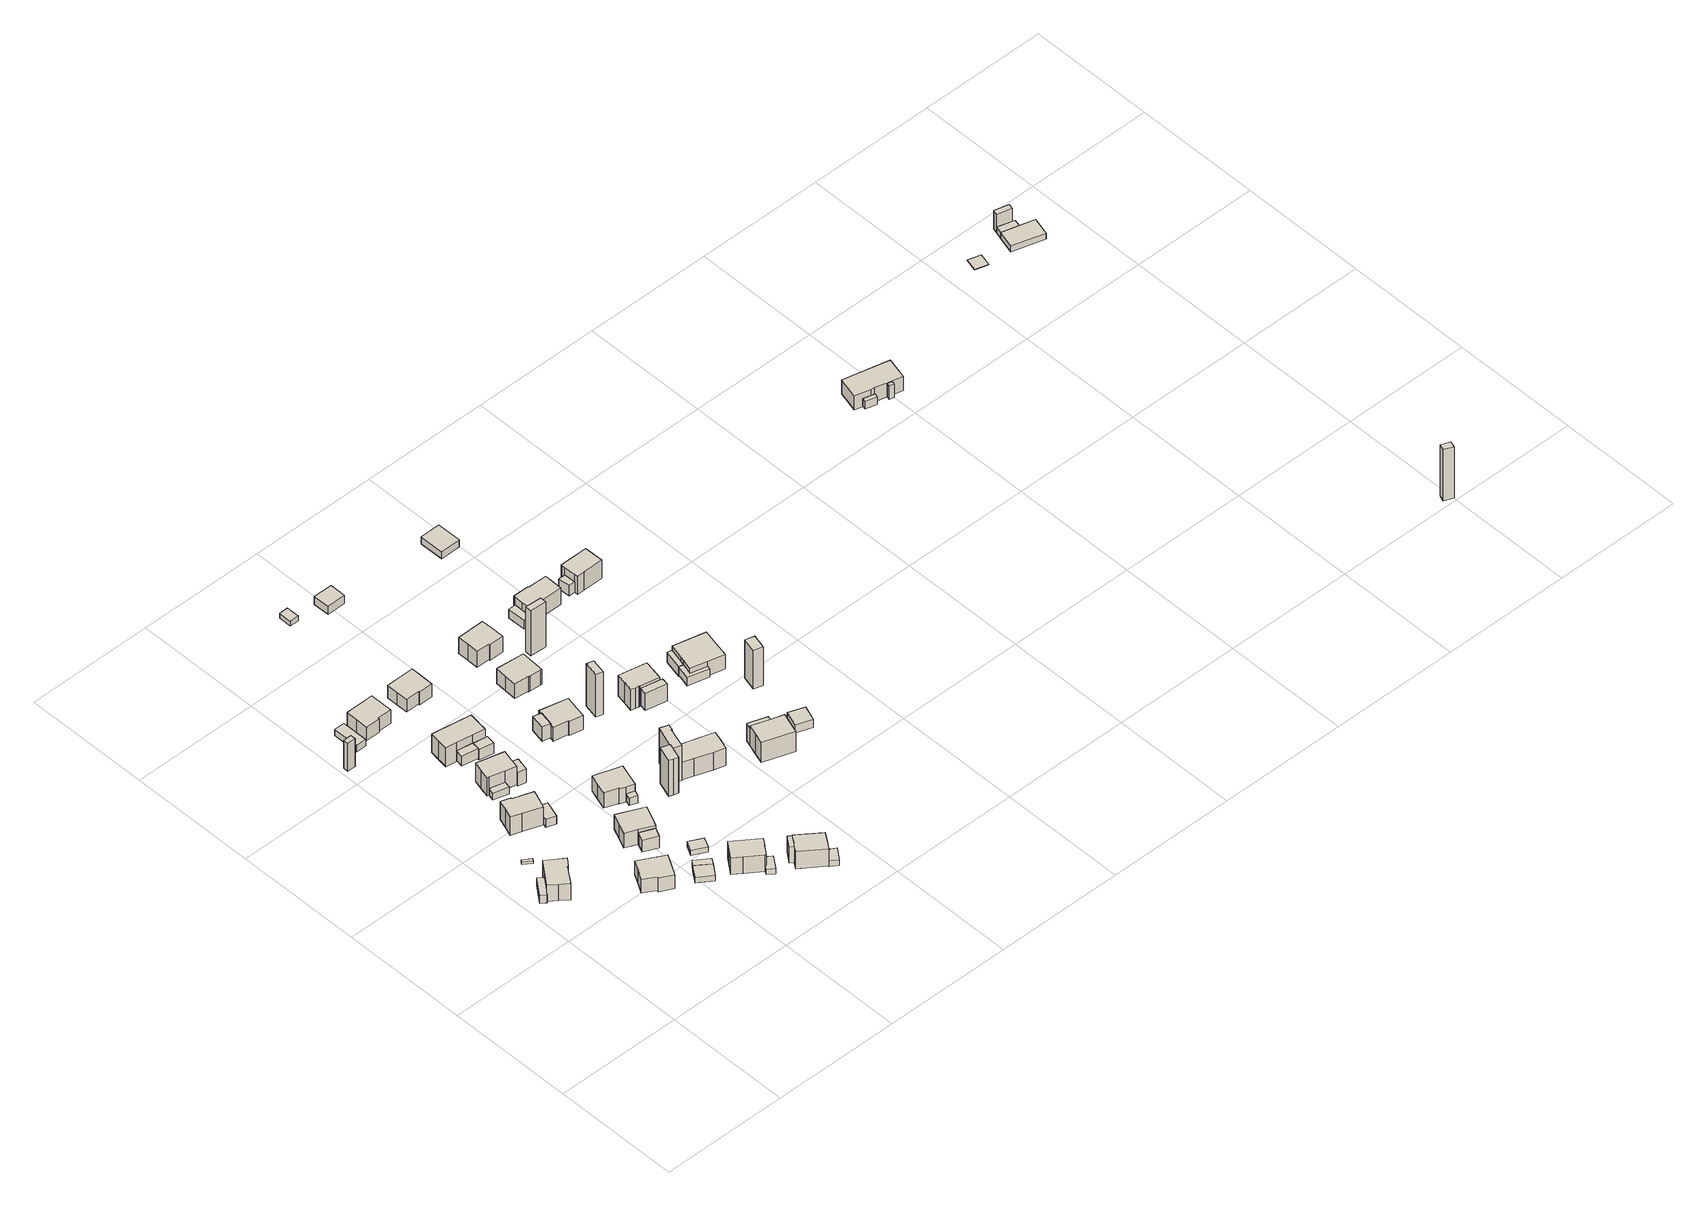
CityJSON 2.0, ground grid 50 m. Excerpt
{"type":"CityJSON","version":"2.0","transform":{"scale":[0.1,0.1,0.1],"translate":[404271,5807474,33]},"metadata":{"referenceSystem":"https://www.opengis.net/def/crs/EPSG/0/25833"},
"CityObjects":{
"building1":{"type":"Building","attributes":{"Gemeindeschluessel":"11000009","BezugspunktDach":"2200","function":"51009_1610","measuredHeight":3.51,"storeysAboveGround":0},"address":[{"country":"Germany","locality":"Berlin"}],"geometry":[{"type":"Solid","lod":"1","boundaries":[[[[0,1,2,3,4]],[[5,6,7,8,9]],[[5,9,4,3]],[[6,5,3,2]],[[7,6,2,1]],[[8,7,1,0]],[[9,8,0,4]]]]}]},
"building2":{"type":"Building","attributes":{"Gemeindeschluessel":"11000009","BezugspunktDach":"2200","function":"31001_1010","measuredHeight":8.65,"storeysAboveGround":2},"address":[{"country":"Germany","locality":"Berlin","thoroughfareNumber":"17","thoroughfareName":"Rabindranath-Tagore-Straße"}],"geometry":[{"type":"Solid","lod":"1","boundaries":[[[[10,11,12,13,14,15,16,17,18]],[[19,20,21,22,23,24,25,26,27]],[[19,27,18,17]],[[20,19,17,16]],[[21,20,16,15]],[[22,21,15,14]],[[23,22,14,13]],[[24,23,13,12]],[[25,24,12,11]],[[26,25,11,10]],[[27,26,10,18]]]]}]},
"building3":{"type":"Building","attributes":{"Gemeindeschluessel":"11000009","BezugspunktDach":"2200","function":"31001_2000","measuredHeight":1.05,"storeysAboveGround":1},"address":[{"country":"Germany","locality":"Berlin","thoroughfareNumber":"17 (1)","thoroughfareName":"Rabindranath-Tagore-Straße"}],"geometry":[{"type":"Solid","lod":"1","boundaries":[[[[28,29,30,31]],[[32,33,34,35]],[[32,35,31,30]],[[33,32,30,29]],[[34,33,29,28]],[[35,34,28,31]]]]}]},
"building4":{"type":"Building","attributes":{"Gemeindeschluessel":"11000009","BezugspunktDach":"2200","function":"31001_2000","measuredHeight":12.66,"storeysAboveGround":1},"address":[{"country":"Germany","locality":"Berlin","thoroughfareNumber":"242 (2)","thoroughfareName":"Regattastraße"}],"geometry":[{"type":"Solid","lod":"1","boundaries":[[[[36,37,38,39]],[[40,41,42,43]],[[40,43,39,38]],[[41,40,38,37]],[[42,41,37,36]],[[43,42,36,39]]]]}]},
"building5":{"type":"Building","attributes":{"Gemeindeschluessel":"11000009","BezugspunktDach":"2200","function":"31001_1010","measuredHeight":8.2,"storeysAboveGround":1},"address":[{"country":"Germany","locality":"Berlin","thoroughfareNumber":"11","thoroughfareName":"Horst-Kunze-Weg"},{"country":"Germany","locality":"Berlin","thoroughfareNumber":"19","thoroughfareName":"Rabindranath-Tagore-Straße"}],"geometry":[{"type":"Solid","lod":"1","boundaries":[[[[44,45,46,47,48,49,50,51]],[[52,53,54,55,56,57,58,59]],[[52,59,51,50]],[[53,52,50,49]],[[54,53,49,48]],[[55,54,48,47]],[[56,55,47,46]],[[57,56,46,45]],[[58,57,45,44]],[[59,58,44,51]]]]}]},
"building6":{"type":"Building","attributes":{"Gemeindeschluessel":"11000009","BezugspunktDach":"2200","function":"31001_1010","measuredHeight":9.66,"storeysAboveGround":2},"address":[{"country":"Germany","locality":"Berlin","thoroughfareNumber":"8","thoroughfareName":"Horst-Kunze-Weg"}],"geometry":[{"type":"Solid","lod":"1","boundaries":[[[[60,61,62,63,64,65,66,67,68,69]],[[70,71,72,73,74,75,76,77,78,79]],[[70,79,69,68]],[[71,70,68,67]],[[72,71,67,66]],[[73,72,66,65]],[[74,73,65,64]],[[75,74,64,63]],[[76,75,63,62]],[[77,76,62,61]],[[78,77,61,60]],[[79,78,60,69]]]]}]},
"building7":{"type":"Building","attributes":{"Gemeindeschluessel":"11000009","BezugspunktDach":"2200","function":"31001_2000","measuredHeight":3.6,"storeysAboveGround":1},"address":[{"country":"Germany","locality":"Berlin","thoroughfareNumber":"8 (1)","thoroughfareName":"Horst-Kunze-Weg"}],"geometry":[{"type":"Solid","lod":"1","boundaries":[[[[80,81,82,83,84]],[[85,86,87,88,89]],[[85,89,84,83]],[[86,85,83,82]],[[87,86,82,81]],[[88,87,81,80]],[[89,88,80,84]]]]}]},
"building8":{"type":"Building","attributes":{"Gemeindeschluessel":"11000009","BezugspunktDach":"2200","function":"31001_2463","measuredHeight":2.84,"storeysAboveGround":1},"address":[{"country":"Germany","locality":"Berlin","thoroughfareNumber":"244 (1)","thoroughfareName":"Regattastraße"}],"geometry":[{"type":"Solid","lod":"1","boundaries":[[[[90,91,92,93]],[[94,95,96,97]],[[94,97,93,92]],[[95,94,92,91]],[[96,95,91,90]],[[97,96,90,93]]]]}]},
"building9":{"type":"Building","attributes":{"Gemeindeschluessel":"11000009","BezugspunktDach":"2200","function":"51009_1610","measuredHeight":3.12,"storeysAboveGround":0},"address":[{"country":"Germany","locality":"Berlin"}],"geometry":[{"type":"Solid","lod":"1","boundaries":[[[[98,99,100,101]],[[102,103,104,105]],[[102,105,101,100]],[[103,102,100,99]],[[104,103,99,98]],[[105,104,98,101]]]]}]},
"building10":{"type":"Building","attributes":{"Gemeindeschluessel":"11000009","BezugspunktDach":"2200","function":"31001_2463","measuredHeight":2.41,"storeysAboveGround":1},"address":[{"country":"Germany","locality":"Berlin","thoroughfareNumber":"19 (1)","thoroughfareName":"Rabindranath-Tagore-Straße"}],"geometry":[{"type":"Solid","lod":"1","boundaries":[[[[106,107,108,109]],[[110,111,112,113]],[[110,113,109,108]],[[111,110,108,107]],[[112,111,107,106]],[[113,112,106,109]]]]}]},
"building11":{"type":"Building","attributes":{"Gemeindeschluessel":"11000009","BezugspunktDach":"2200","function":"51009_1610","measuredHeight":2.39,"storeysAboveGround":0},"address":[{"country":"Germany","locality":"Berlin"}],"geometry":[{"type":"Solid","lod":"1","boundaries":[[[[107,114,115,108]],[[116,117,118,119]],[[116,119,108,115]],[[117,116,115,114]],[[118,117,114,107]],[[119,118,107,108]]]]}]},
"building12":{"type":"Building","attributes":{"Gemeindeschluessel":"11000009","BezugspunktDach":"2200","function":"31001_1010","measuredHeight":8.82,"storeysAboveGround":2},"address":[{"country":"Germany","locality":"Berlin","thoroughfareNumber":"6","thoroughfareName":"Horst-Kunze-Weg"}],"geometry":[{"type":"Solid","lod":"1","boundaries":[[[[120,121,122,123,124,125,126,127]],[[128,129,130,131,132,133,134,135]],[[128,135,127,126]],[[129,128,126,125]],[[130,129,125,124]],[[131,130,124,123]],[[132,131,123,122]],[[133,132,122,121]],[[134,133,121,120]],[[135,134,120,127]]]]}]},
"building13":{"type":"Building","attributes":{"Gemeindeschluessel":"11000009","function":"31001_1010"},"address":[{"country":"Germany","locality":"Berlin","thoroughfareNumber":"9","thoroughfareName":"Horst-Kunze-Weg"}],"children":["building13-1","building13-2"]},
"building13-1":{"type":"BuildingPart","attributes":{"BezugspunktDach":"2200","measuredHeight":8.06,"storeysAboveGround":1},"parents":["building13"],"geometry":[{"type":"MultiSurface","lod":"1","boundaries":[[[136,137,138,139,140,141,142]],[[143,144,145,146,147,148,149]],[[143,149,142,141]],[[144,143,141,140]],[[145,144,140,139]],[[146,145,139,138]],[[147,146,138,137]],[[148,150,151,137,136]],[[149,148,136,142]],[[151,150,148,147]]]}]},
"building13-2":{"type":"BuildingPart","attributes":{"BezugspunktDach":"2200","measuredHeight":5.34,"storeysAboveGround":1},"parents":["building13"],"geometry":[{"type":"Solid","lod":"1","boundaries":[[[[152,153,154,151,150,155]],[[148,147,156,157,158,159]],[[148,159,155,150]],[[156,147,151,154]],[[157,156,154,153]],[[158,157,153,152]],[[159,158,152,155]],[[150,151,147,148]]]]}]},
"building14":{"type":"Building","attributes":{"Gemeindeschluessel":"11000009","BezugspunktDach":"2200","function":"31001_1010","measuredHeight":8.36,"storeysAboveGround":2},"address":[{"country":"Germany","locality":"Berlin","thoroughfareNumber":"244","thoroughfareName":"Regattastraße"}],"geometry":[{"type":"Solid","lod":"1","boundaries":[[[[160,161,162,163,164,165,166,167]],[[168,169,170,171,172,173,174,175]],[[168,175,167,166]],[[169,168,166,165]],[[170,169,165,164]],[[171,170,164,163]],[[172,171,163,162]],[[173,172,162,161]],[[174,173,161,160]],[[175,174,160,167]]]]}]},
"building15":{"type":"Building","attributes":{"Gemeindeschluessel":"11000009","BezugspunktDach":"2200","function":"51009_1610","measuredHeight":5.4,"storeysAboveGround":0},"address":[{"country":"Germany","locality":"Berlin"}],"geometry":[{"type":"Solid","lod":"1","boundaries":[[[[176,177,178,179]],[[180,181,182,183]],[[180,183,179,178]],[[181,180,178,177]],[[182,181,177,176]],[[183,182,176,179]]]]}]},
"building16":{"type":"Building","attributes":{"Gemeindeschluessel":"11000009","BezugspunktDach":"2200","function":"31001_2000","measuredHeight":6.13,"storeysAboveGround":1},"address":[{"country":"Germany","locality":"Berlin","thoroughfareNumber":"6 (1)","thoroughfareName":"Horst-Kunze-Weg"}],"geometry":[{"type":"Solid","lod":"1","boundaries":[[[[184,185,186,187,188]],[[132,131,189,190,191]],[[132,191,188,187]],[[131,132,187,186]],[[189,131,186,185]],[[190,189,185,184]],[[191,190,184,188]]]]}]},
"building17":{"type":"Building","attributes":{"Gemeindeschluessel":"11000009","BezugspunktDach":"2200","function":"31001_2000","measuredHeight":2.16,"storeysAboveGround":1},"address":[{"country":"Germany","locality":"Berlin","thoroughfareNumber":"9 (1)","thoroughfareName":"Horst-Kunze-Weg"}],"geometry":[{"type":"Solid","lod":"1","boundaries":[[[[192,193,194,195]],[[196,197,198,199]],[[196,199,195,194]],[[197,196,194,193]],[[198,197,193,192]],[[199,198,192,195]]]]}]},
"building18":{"type":"Building","attributes":{"Gemeindeschluessel":"11000009","function":"31001_1010"},"address":[{"country":"Germany","locality":"Berlin","thoroughfareNumber":"4","thoroughfareName":"Horst-Kunze-Weg"}],"children":["building18-1","building18-2"]},
"building18-1":{"type":"BuildingPart","attributes":{"BezugspunktDach":"2200","measuredHeight":9.65,"storeysAboveGround":2},"parents":["building18"],"geometry":[{"type":"MultiSurface","lod":"1","boundaries":[[[200,201,202,203,204,205,206,207,208,209,210]],[[211,212,213,214,215,216,217,218,219,220,221]],[[211,221,210,209]],[[212,211,209,208]],[[213,212,208,207]],[[214,213,207,206]],[[215,214,206,205]],[[216,215,205,204]],[[217,216,204,203]],[[218,217,203,202]],[[177,222,218,202,201]],[[220,219,201,200]],[[221,220,200,210]],[[219,218,222,177]]]}]},
"building18-2":{"type":"BuildingPart","attributes":{"BezugspunktDach":"2200","measuredHeight":7.62,"storeysAboveGround":2},"parents":["building18"],"geometry":[{"type":"MultiSurface","lod":"1","boundaries":[[[223,224,225,222,177,176,226]],[[227,219,218,217,228,229,230]],[[227,230,226,176]],[[219,227,176,177]],[[217,218,222,225]],[[228,217,225,224]],[[229,228,224,223]],[[230,229,223,226]],[[231,218,219,177,222]]]}]},
"building19":{"type":"Building","attributes":{"Gemeindeschluessel":"11000009","BezugspunktDach":"2200","function":"31001_1010","measuredHeight":8.55,"storeysAboveGround":2},"address":[{"country":"Germany","locality":"Berlin","thoroughfareNumber":"21","thoroughfareName":"Rabindranath-Tagore-Straße"}],"geometry":[{"type":"Solid","lod":"1","boundaries":[[[[232,233,234,235,236,237,238,239,240,241]],[[242,243,244,245,246,247,248,249,250,251]],[[242,251,241,240]],[[243,242,240,239]],[[244,243,239,238]],[[245,244,238,237]],[[246,245,237,236]],[[247,246,236,235]],[[248,247,235,234]],[[249,248,234,233]],[[250,249,233,232]],[[251,250,232,241]]]]}]},
"building20":{"type":"Building","attributes":{"Gemeindeschluessel":"11000009","BezugspunktDach":"2200","function":"31001_2000","measuredHeight":2.4,"storeysAboveGround":1},"address":[{"country":"Germany","locality":"Berlin","thoroughfareNumber":"21 (1)","thoroughfareName":"Rabindranath-Tagore-Straße"}],"geometry":[{"type":"Solid","lod":"1","boundaries":[[[[252,253,254,255,256,257]],[[258,259,260,261,262,263]],[[258,263,257,256]],[[259,258,256,255]],[[260,259,255,254]],[[261,260,254,253]],[[262,261,253,252]],[[263,262,252,257]]]]}]},
"building21":{"type":"Building","attributes":{"Gemeindeschluessel":"11000009","BezugspunktDach":"2200","function":"51009_1610","measuredHeight":3.34,"storeysAboveGround":0},"address":[{"country":"Germany","locality":"Berlin"}],"geometry":[{"type":"Solid","lod":"1","boundaries":[[[[264,265,266,267]],[[268,269,270,271]],[[268,271,267,266]],[[269,268,266,265]],[[270,269,265,264]],[[271,270,264,267]]]]}]},
"building22":{"type":"Building","attributes":{"Gemeindeschluessel":"11000009","BezugspunktDach":"2200","function":"31001_1010","measuredHeight":8.16,"storeysAboveGround":1},"address":[{"country":"Germany","locality":"Berlin","thoroughfareNumber":"7","thoroughfareName":"Horst-Kunze-Weg"},{"country":"Germany","locality":"Berlin","thoroughfareNumber":"2","thoroughfareName":"Kanutenweg"}],"geometry":[{"type":"Solid","lod":"1","boundaries":[[[[272,273,274,275,276,277,278,279,280]],[[281,282,283,284,285,286,287,288,289]],[[281,289,280,279]],[[282,281,279,278]],[[283,282,278,277]],[[284,283,277,276]],[[285,284,276,275]],[[286,285,275,274]],[[287,286,274,273]],[[288,287,273,272]],[[289,288,272,280]]]]}]},
"building23":{"type":"Building","attributes":{"Gemeindeschluessel":"11000009","BezugspunktDach":"2200","function":"51009_1610","measuredHeight":7.33,"storeysAboveGround":0},"address":[{"country":"Germany","locality":"Berlin"}],"geometry":[{"type":"Solid","lod":"1","boundaries":[[[[290,291,292,293]],[[294,295,296,297]],[[294,297,293,292]],[[295,294,292,291]],[[296,295,291,290]],[[297,296,290,293]]]]}]},
"building24":{"type":"Building","attributes":{"Gemeindeschluessel":"11000009","BezugspunktDach":"2200","function":"31001_1010","measuredHeight":8.82,"storeysAboveGround":2},"address":[{"country":"Germany","locality":"Berlin","thoroughfareNumber":"23","thoroughfareName":"Rabindranath-Tagore-Straße"}],"geometry":[{"type":"Solid","lod":"1","boundaries":[[[[298,299,300,301,302,303,304]],[[305,306,307,308,309,310,311]],[[305,311,304,303]],[[306,305,303,302]],[[307,306,302,301]],[[308,307,301,300]],[[309,308,300,299]],[[310,309,299,298]],[[311,310,298,304]]]]}]},
"building25":{"type":"Building","attributes":{"Gemeindeschluessel":"11000009","BezugspunktDach":"2200","function":"31001_1010","measuredHeight":7.58,"storeysAboveGround":2},"address":[{"country":"Germany","locality":"Berlin","thoroughfareNumber":"246","thoroughfareName":"Regattastraße"}],"geometry":[{"type":"Solid","lod":"1","boundaries":[[[[312,313,314,315,316,317,318,319]],[[320,321,322,323,324,325,326,327]],[[320,327,319,318]],[[321,320,318,317]],[[322,321,317,316]],[[323,322,316,315]],[[324,323,315,314]],[[325,324,314,313]],[[326,325,313,312]],[[327,326,312,319]]]]}]},
"building26":{"type":"Building","attributes":{"Gemeindeschluessel":"11000009","BezugspunktDach":"2200","function":"31001_2000","measuredHeight":2.61,"storeysAboveGround":1},"address":[{"country":"Germany","locality":"Berlin","thoroughfareNumber":"23 (1)","thoroughfareName":"Rabindranath-Tagore-Straße"}],"geometry":[{"type":"Solid","lod":"1","boundaries":[[[[328,329,330,331,332,333]],[[334,335,336,337,338,339]],[[334,339,333,332]],[[335,334,332,331]],[[336,335,331,330]],[[337,336,330,329]],[[338,337,329,328]],[[339,338,328,333]]]]}]},
"building27":{"type":"Building","attributes":{"Gemeindeschluessel":"11000009","BezugspunktDach":"2200","function":"31001_2463","measuredHeight":17.18,"storeysAboveGround":1},"address":[{"country":"Germany","locality":"Berlin","thoroughfareNumber":"7 (1)","thoroughfareName":"Horst-Kunze-Weg"}],"geometry":[{"type":"Solid","lod":"1","boundaries":[[[[340,341,342,343,344,345,346]],[[347,348,349,350,351,352,353]],[[347,353,346,345]],[[348,347,345,344]],[[349,348,344,343]],[[350,349,343,342]],[[351,350,342,341]],[[352,351,341,340]],[[353,352,340,346]]]]}]},
"building28":{"type":"Building","attributes":{"Gemeindeschluessel":"11000009","function":"31001_1010"},"address":[{"country":"Germany","locality":"Berlin","thoroughfareNumber":"5","thoroughfareName":"Horst-Kunze-Weg"},{"country":"Germany","locality":"Berlin","thoroughfareNumber":"1","thoroughfareName":"Kanutenweg"}],"children":["building28-1","building28-2"]},
"building28-1":{"type":"BuildingPart","attributes":{"BezugspunktDach":"2200","measuredHeight":8.04,"storeysAboveGround":2},"parents":["building28"],"geometry":[{"type":"MultiSurface","lod":"1","boundaries":[[[354,355,356,357,358,359,360,361,362,363,364,365]],[[366,367,368,369,370,371,372,373,374,375,376,377]],[[366,377,365,364]],[[367,366,378,379,380]],[[368,367,363,380,381]],[[369,368,362,381,382,361]],[[370,369,361,360]],[[371,370,360,359]],[[372,371,359,358]],[[373,372,358,357]],[[374,373,357,356]],[[375,374,356,355]],[[376,375,355,354]],[[377,376,354,365]],[[380,379,378,364,363]],[[381,380,363,362]],[[361,382,381,362]]]}]},
"building28-2":{"type":"BuildingPart","attributes":{"BezugspunktDach":"2200","measuredHeight":6.83,"storeysAboveGround":2},"parents":["building28"],"geometry":[{"type":"MultiSurface","lod":"1","boundaries":[[[383,384,385,386]],[[387,382,379,388]],[[387,388,386,385]],[[382,387,385,384]],[[379,364,363,362,361,382,384,383]],[[388,379,383,386]],[[380,363,364,379]],[[381,362,363,380]],[[381,382,361,362]]]}]},
"building29":{"type":"Building","attributes":{"Gemeindeschluessel":"11000009","BezugspunktDach":"2200","function":"31001_2000","measuredHeight":2.27,"storeysAboveGround":1},"address":[{"country":"Germany","locality":"Berlin","thoroughfareNumber":"239 (6)","thoroughfareName":"Regattastraße"}],"geometry":[{"type":"Solid","lod":"1","boundaries":[[[[389,390,391,392]],[[393,394,395,396]],[[393,396,392,391]],[[394,393,391,390]],[[395,394,390,389]],[[396,395,389,392]]]]}]},
"building30":{"type":"Building","attributes":{"Gemeindeschluessel":"11000009","BezugspunktDach":"2200","function":"31001_2463","measuredHeight":15.98,"storeysAboveGround":1},"address":[{"country":"Germany","locality":"Berlin","thoroughfareNumber":"4 (1)","thoroughfareName":"Kanutenweg"}],"geometry":[{"type":"Solid","lod":"1","boundaries":[[[[397,398,399,400,401,402,403]],[[349,404,405,406,407,408,350]],[[349,350,403,402]],[[404,349,402,401]],[[405,404,401,400]],[[406,405,400,399]],[[407,406,399,398]],[[408,407,398,397]],[[350,408,397,403]]]]}]},
"building31":{"type":"Building","attributes":{"Gemeindeschluessel":"11000009","BezugspunktDach":"2200","function":"31001_1010","measuredHeight":9.22,"storeysAboveGround":2},"address":[{"country":"Germany","locality":"Berlin","thoroughfareNumber":"4","thoroughfareName":"Kanutenweg"}],"geometry":[{"type":"Solid","lod":"1","boundaries":[[[[409,410,411,412,413,414,415,416,417]],[[418,419,420,421,422,423,424,425,426]],[[418,426,417,416]],[[419,418,416,415]],[[420,419,415,414]],[[421,420,414,413]],[[422,421,413,412]],[[423,422,412,411]],[[424,423,411,410]],[[425,424,410,409]],[[426,425,409,417]]]]}]},
"building32":{"type":"Building","attributes":{"Gemeindeschluessel":"11000009","BezugspunktDach":"2200","function":"31001_1010","measuredHeight":9.49,"storeysAboveGround":2},"address":[{"country":"Germany","locality":"Berlin","thoroughfareNumber":"3","thoroughfareName":"Horst-Kunze-Weg"}],"geometry":[{"type":"Solid","lod":"1","boundaries":[[[[427,428,429,430,431,432,433,434,435,436]],[[437,438,439,440,441,442,443,444,445,446]],[[437,446,436,435]],[[438,437,435,434]],[[439,438,434,433]],[[440,439,433,432]],[[441,440,432,431]],[[442,441,431,430]],[[443,442,430,429]],[[444,443,429,428]],[[445,444,428,427]],[[446,445,427,436]]]]}]},
"building33":{"type":"Building","attributes":{"Gemeindeschluessel":"11000009","BezugspunktDach":"2200","function":"31001_2000","measuredHeight":20.41,"storeysAboveGround":1},"address":[{"country":"Germany","locality":"Berlin","thoroughfareNumber":"5 (1)","thoroughfareName":"Horst-Kunze-Weg"}],"geometry":[{"type":"Solid","lod":"1","boundaries":[[[[447,448,449,450]],[[451,452,453,454]],[[451,454,450,449]],[[452,451,449,448]],[[453,452,448,447]],[[454,453,447,450]]]]}]},
"building34":{"type":"Building","attributes":{"Gemeindeschluessel":"11000009","BezugspunktDach":"2200","function":"31001_2000","measuredHeight":3.67,"storeysAboveGround":1},"address":[{"country":"Germany","locality":"Berlin","thoroughfareNumber":"239 (4)","thoroughfareName":"Regattastraße"}],"geometry":[{"type":"Solid","lod":"1","boundaries":[[[[455,456,457,458]],[[459,460,461,462]],[[459,462,458,457]],[[460,459,457,456]],[[461,460,456,455]],[[462,461,455,458]]]]}]},
"building35":{"type":"Building","attributes":{"Gemeindeschluessel":"11000009","BezugspunktDach":"2200","function":"31001_1010","measuredHeight":9.22,"storeysAboveGround":2},"address":[{"country":"Germany","locality":"Berlin","thoroughfareNumber":"248","thoroughfareName":"Regattastraße"}],"geometry":[{"type":"Solid","lod":"1","boundaries":[[[[463,464,465,466,467,468,469,470]],[[471,472,473,474,475,476,477,478]],[[471,478,470,469]],[[472,471,469,468]],[[473,472,468,467]],[[474,473,467,466]],[[475,474,466,465]],[[476,475,465,464]],[[477,476,464,463]],[[478,477,463,470]]]]}]},
"building36":{"type":"Building","attributes":{"Gemeindeschluessel":"11000009","BezugspunktDach":"2200","function":"51009_1610","measuredHeight":7.8,"storeysAboveGround":0},"address":[{"country":"Germany","locality":"Berlin"}],"geometry":[{"type":"Solid","lod":"1","boundaries":[[[[479,480,481,482,483]],[[484,485,486,487,488]],[[484,488,483,482]],[[485,484,482,481]],[[486,485,481,480]],[[487,486,480,479]],[[488,487,479,483]]]]}]},
"building37":{"type":"Building","attributes":{"Gemeindeschluessel":"11000009","BezugspunktDach":"2200","function":"31001_1010","measuredHeight":10.41,"storeysAboveGround":2},"address":[{"country":"Germany","locality":"Berlin","thoroughfareNumber":"3","thoroughfareName":"Kanutenweg"}],"geometry":[{"type":"Solid","lod":"1","boundaries":[[[[489,490,491,492,493,494,495,496,497]],[[498,499,500,501,502,503,504,505,506]],[[498,506,497,496]],[[499,498,496,495]],[[500,499,495,494]],[[501,500,494,493]],[[502,501,493,492]],[[503,502,492,491]],[[504,503,491,490]],[[505,504,490,489]],[[506,505,489,497]]]]}]},
"building38":{"type":"Building","attributes":{"Gemeindeschluessel":"11000009","function":"31001_1010"},"address":[{"country":"Germany","locality":"Berlin","thoroughfareNumber":"6","thoroughfareName":"Kanutenweg"}],"children":["building38-1","building38-2"]},
"building38-1":{"type":"BuildingPart","attributes":{"BezugspunktDach":"2200","measuredHeight":10.24,"storeysAboveGround":2},"parents":["building38"],"geometry":[{"type":"MultiSurface","lod":"1","boundaries":[[[507,508,509,510,511,512,513]],[[514,515,516,517,518,519,520]],[[514,520,513,512]],[[515,514,512,511]],[[521,522,523,515,511,510]],[[517,516,510,509]],[[518,517,509,508]],[[519,518,508,507]],[[520,519,507,513]],[[516,515,523,522,521]]]}]},
"building38-2":{"type":"BuildingPart","attributes":{"BezugspunktDach":"2200","measuredHeight":8.09,"storeysAboveGround":2},"parents":["building38"],"geometry":[{"type":"MultiSurface","lod":"1","boundaries":[[[522,524,525,523]],[[526,527,516,515]],[[526,515,523,525]],[[527,526,525,524]],[[516,527,524,522]],[[515,516,528,522,523]]]}]},
"building39":{"type":"Building","attributes":{"Gemeindeschluessel":"11000009","BezugspunktDach":"2200","function":"31001_2000","measuredHeight":20.39,"storeysAboveGround":1},"address":[{"country":"Germany","locality":"Berlin","thoroughfareNumber":"248 (1)","thoroughfareName":"Regattastraße"}],"geometry":[{"type":"Solid","lod":"1","boundaries":[[[[529,530,531,532]],[[533,534,535,536]],[[533,536,532,531]],[[534,533,531,530]],[[535,534,530,529]],[[536,535,529,532]]]]}]},
"building40":{"type":"Building","attributes":{"Gemeindeschluessel":"11000009","BezugspunktDach":"2200","function":"31001_2000","measuredHeight":3.92,"storeysAboveGround":1},"address":[{"country":"Germany","locality":"Berlin","thoroughfareNumber":"250 (1)","thoroughfareName":"Regattastraße"}],"geometry":[{"type":"Solid","lod":"1","boundaries":[[[[537,538,539,540]],[[541,542,543,544]],[[541,544,540,539]],[[542,541,539,538]],[[543,542,538,537]],[[544,543,537,540]]]]}]},
"building41":{"type":"Building","attributes":{"Gemeindeschluessel":"11000009","BezugspunktDach":"2200","function":"31001_2000","measuredHeight":3.68,"storeysAboveGround":1},"address":[{"country":"Germany","locality":"Berlin","thoroughfareNumber":"6 (1)","thoroughfareName":"Kanutenweg"}],"geometry":[{"type":"Solid","lod":"1","boundaries":[[[[545,546,547,548]],[[549,550,551,552]],[[549,552,548,547]],[[550,549,547,546]],[[551,550,546,545]],[[552,551,545,548]]]]}]},
"building42":{"type":"Building","attributes":{"Gemeindeschluessel":"11000009","BezugspunktDach":"2200","function":"51009_1610","measuredHeight":3.88,"storeysAboveGround":0},"address":[{"country":"Germany","locality":"Berlin"}],"geometry":[{"type":"Solid","lod":"1","boundaries":[[[[553,554,555,556,557,558]],[[559,560,561,562,563,564]],[[559,564,558,557]],[[560,559,557,556]],[[561,560,556,555]],[[562,561,555,554]],[[563,562,554,553]],[[564,563,553,558]]]]}]},
"building43":{"type":"Building","attributes":{"Gemeindeschluessel":"11000009","BezugspunktDach":"2200","function":"31001_1010","measuredHeight":8.39,"storeysAboveGround":2},"address":[{"country":"Germany","locality":"Berlin","thoroughfareNumber":"250","thoroughfareName":"Regattastraße"}],"geometry":[{"type":"Solid","lod":"1","boundaries":[[[[565,566,567,568,569,570,571,572,573,574]],[[575,576,577,578,579,580,581,582,583,584]],[[575,584,574,573]],[[576,575,573,572]],[[577,576,572,571]],[[578,577,571,570]],[[579,578,570,569]],[[580,579,569,568]],[[581,580,568,567]],[[582,581,567,566]],[[583,582,566,565]],[[584,583,565,574]]]]}]},
"building44":{"type":"Building","attributes":{"Gemeindeschluessel":"11000009","function":"31001_1010"},"address":[{"country":"Germany","locality":"Berlin","thoroughfareNumber":"5","thoroughfareName":"Kanutenweg"}],"children":["building44-1","building44-2"]},
"building44-1":{"type":"BuildingPart","attributes":{"BezugspunktDach":"2200","measuredHeight":8.5,"storeysAboveGround":2},"parents":["building44"],"geometry":[{"type":"MultiSurface","lod":"1","boundaries":[[[585,586,587,588,589,590,591,592]],[[593,594,595,596,597,598,599,600]],[[593,600,592,591]],[[601,602,591,590]],[[603,604,601,594,590,589]],[[596,595,589,588]],[[597,596,588,587]],[[598,597,587,586]],[[599,598,586,585]],[[600,599,585,592]],[[594,593,602,601]],[[595,594,601,604,603]]]}]},
"building44-2":{"type":"BuildingPart","attributes":{"BezugspunktDach":"2200","measuredHeight":4.63,"storeysAboveGround":2},"parents":["building44"],"geometry":[{"type":"MultiSurface","lod":"1","boundaries":[[[602,604,605,606]],[[607,595,593,608]],[[607,608,606,605]],[[595,607,605,604]],[[608,593,602,606]],[[593,594,601,602]],[[604,601,594,595]]]}]},
"building45":{"type":"Building","attributes":{"Gemeindeschluessel":"11000009","BezugspunktDach":"2200","function":"31001_2000","measuredHeight":17.49,"storeysAboveGround":1},"address":[{"country":"Germany","locality":"Berlin","thoroughfareNumber":"5 (1)","thoroughfareName":"Kanutenweg"}],"geometry":[{"type":"Solid","lod":"1","boundaries":[[[[609,610,611,612]],[[613,614,615,616]],[[613,616,612,611]],[[614,613,611,610]],[[615,614,610,609]],[[616,615,609,612]]]]}]},
"building46":{"type":"Building","attributes":{"Gemeindeschluessel":"11000009","BezugspunktDach":"2200","function":"31001_2000","measuredHeight":3.21,"storeysAboveGround":1},"address":[{"country":"Germany","locality":"Berlin","thoroughfareNumber":"245 (2)","thoroughfareName":"Regattastraße"}],"geometry":[{"type":"Solid","lod":"1","boundaries":[[[[617,618,619,620]],[[621,622,623,624]],[[621,624,620,619]],[[622,621,619,618]],[[623,622,618,617]],[[624,623,617,620]]]]}]},
"building47":{"type":"Building","attributes":{"Gemeindeschluessel":"11000009","BezugspunktDach":"2200","function":"31001_2000","measuredHeight":4.62,"storeysAboveGround":1},"address":[{"country":"Germany","locality":"Berlin","thoroughfareNumber":"252 (1)","thoroughfareName":"Regattastraße"}],"geometry":[{"type":"Solid","lod":"1","boundaries":[[[[625,626,627,628]],[[629,630,631,632]],[[629,632,628,627]],[[630,629,627,626]],[[631,630,626,625]],[[632,631,625,628]]]]}]},
"building48":{"type":"Building","attributes":{"Gemeindeschluessel":"11000009","BezugspunktDach":"2200","function":"31001_1010","measuredHeight":8.25,"storeysAboveGround":2},"address":[{"country":"Germany","locality":"Berlin","thoroughfareNumber":"252","thoroughfareName":"Regattastraße"}],"geometry":[{"type":"Solid","lod":"1","boundaries":[[[[633,634,635,636,637,638,639]],[[640,641,642,643,644,645,646]],[[640,646,639,638]],[[641,640,638,637]],[[642,641,637,636]],[[643,642,636,635]],[[644,643,635,634]],[[645,644,634,633]],[[646,645,633,639]]]]}]},
"building49":{"type":"Building","attributes":{"Gemeindeschluessel":"11000009","function":"31001_1010"},"address":[{"country":"Germany","locality":"Berlin","thoroughfareNumber":"260","thoroughfareName":"Regattastraße"}],"children":["building49-1","building49-2","building49-3"]},
"building49-1":{"type":"BuildingPart","attributes":{"BezugspunktDach":"2200","measuredHeight":7.57,"storeysAboveGround":2},"parents":["building49"],"geometry":[{"type":"MultiSurface","lod":"1","boundaries":[[[647,648,649,650,651,652,653,654]],[[655,656,657,658,659,660,661,662]],[[655,662,654,653]],[[656,655,653,652]],[[657,656,652,651]],[[658,657,651,650]],[[659,658,663,664,665,666,650,649]],[[660,659,649,648]],[[667,668,648,647]],[[661,660,669,670]],[[662,661,647,654],[671,672,667,670]],[[666,665,664,663]],[[670,669,668,667]],[[667,672,671,670]]]}]},
"building49-2":{"type":"BuildingPart","attributes":{"BezugspunktDach":"2200","measuredHeight":3.5,"storeysAboveGround":2},"parents":["building49"],"geometry":[{"type":"MultiSurface","lod":"1","boundaries":[[[673,668,672,674]],[[671,669,675,676]],[[671,676,674,672]],[[675,669,668,673]],[[676,675,673,674]],[[670,667,668,669]],[[671,672,667,670]]]}]},
"building49-3":{"type":"BuildingPart","attributes":{"BezugspunktDach":"2200","measuredHeight":6.06,"storeysAboveGround":2},"parents":["building49"],"geometry":[{"type":"Solid","lod":"1","boundaries":[[[[677,666,665,678]],[[664,663,679,680]],[[664,680,678,665]],[[679,663,666,677]],[[680,679,677,678]],[[664,665,666,663]]]]}]},
"building50":{"type":"Building","attributes":{"Gemeindeschluessel":"11000009","BezugspunktDach":"2200","function":"31001_2000","measuredHeight":24.4,"storeysAboveGround":1},"address":[{"country":"Germany","locality":"Berlin","thoroughfareNumber":"266 (1)","thoroughfareName":"Regattastraße"}],"geometry":[{"type":"Solid","lod":"1","boundaries":[[[[681,682,683,684,685]],[[686,687,688,689,690]],[[686,690,685,684]],[[687,686,684,683]],[[688,687,683,682]],[[689,688,682,681]],[[690,689,681,685]]]]}]},
"building51":{"type":"Building","attributes":{"Gemeindeschluessel":"11000009","BezugspunktDach":"2200","function":"31001_2000","measuredHeight":0.214,"storeysAboveGround":1},"address":[{"country":"Germany","locality":"Berlin","thoroughfareNumber":"265","thoroughfareName":"Regattastraße"}],"geometry":[{"type":"Solid","lod":"1","boundaries":[[[[691,692,693,694]],[[695,696,697,698]],[[695,698,694,693]],[[696,695,693,692]],[[697,696,692,691]],[[698,697,691,694]]]]}]},
"building52":{"type":"Building","attributes":{"Gemeindeschluessel":"11000009","function":"51009_1610"},"address":[{"country":"Germany","locality":"Berlin"}],"children":["building52-1","building52-2","building52-3"]},
"building52-1":{"type":"BuildingPart","attributes":{"BezugspunktDach":"2200","measuredHeight":2.79,"storeysAboveGround":0},"parents":["building52"],"geometry":[{"type":"MultiSurface","lod":"1","boundaries":[[[699,700,701,702]],[[703,704,705,706]],[[703,706,702,701]],[[704,707,708,700]],[[705,704,700,699]],[[706,705,699,702]],[[703,701,708,707]]]}]},
"building52-2":{"type":"BuildingPart","attributes":{"BezugspunktDach":"2200","measuredHeight":2.79,"storeysAboveGround":0},"parents":["building52"],"geometry":[{"type":"MultiSurface","lod":"1","boundaries":[[[708,709,710,701]],[[711,712,707,703]],[[711,703,701,710]],[[712,713,714,709]],[[707,712,709,708]],[[711,710,714,713]],[[703,707,708,701,715]]]}]},
"building52-3":{"type":"BuildingPart","attributes":{"BezugspunktDach":"2200","measuredHeight":9.19,"storeysAboveGround":0},"parents":["building52"],"geometry":[{"type":"MultiSurface","lod":"1","boundaries":[[[716,717,718,719]],[[720,721,713,711]],[[720,711,719,718]],[[721,720,718,717]],[[713,721,717,716]],[[710,714,716,719]],[[711,713,714,710]]]}]}
},
"vertices":[
[58,663,61],[63,669,61],[108,728,61],[89,743,61],[39,678,61],[89,743,25],[108,728,25],[63,669,25],[58,663,25],[39,678,25],
[94,645,98],[124,621,98],[170,685,98],[173,683,98],[197,714,98],[163,739,98],[132,761,98],[108,728,98],[63,669,98],[108,728,23],[132,761,23],[163,739,23],[197,714,23],[173,683,23],[170,685,23],[124,621,23],[94,645,23],[63,669,23],
[154,830,31],[162,839,31],[130,861,31],[124,852,31],[130,861,20],[162,839,20],[154,830,20],[124,852,20],
[10,1553,147],[43,1554,147],[43,1574,147],[10,1574,147],[43,1574,20],[43,1554,20],[10,1553,20],[10,1574,20],
[362,461,82],[359,455,82],[408,428,82],[433,472,82],[455,512,82],[358,566,82],[337,527,82],[315,488,82],[337,527,20],[358,566,20],[455,512,20],[433,472,20],[408,428,20],[359,455,20],[362,461,20],[315,488,20],
[234,965,98],[304,940,98],[318,976,98],[322,986,98],[331,1011,98],[253,1039,98],[255,1042,98],[220,1054,98],[206,1015,98],[193,979,98],[206,1015,15],[220,1054,15],[255,1042,15],[253,1039,15],[331,1011,15],[322,986,15],[318,976,15],[304,940,15],[234,965,15],[193,979,15],
[334,909,57],[356,973,57],[322,986,57],[304,940,57],[297,922,57],[304,940,21],[322,986,21],[356,973,21],[334,909,21],[297,922,21],
[135,1601,46],[136,1705,46],[95,1705,46],[95,1601,46],[95,1705,17],[136,1705,17],[135,1601,17],[95,1601,17],
[321,1119,49],[326,1144,49],[269,1159,49],[262,1134,49],[269,1159,18],[326,1144,18],[321,1119,18],[262,1134,18],
[528,363,46],[559,407,46],[506,446,46],[474,402,46],[506,446,21],[559,407,21],[528,363,21],[474,402,21],
[574,428,46],[521,466,46],[521,466,22],[574,428,22],[559,407,22],[506,446,22],
[269,1159,101],[326,1144,101],[368,1133,101],[379,1179,101],[387,1209,101],[281,1236,101],[272,1199,101],[262,1161,101],[272,1199,17],[281,1236,17],[387,1209,17],[379,1179,17],[368,1133,17],[326,1144,17],[269,1159,17],[262,1161,17],
[463,658,88],[517,634,88],[536,675,88],[555,716,88],[454,762,88],[435,720,88],[416,679,88],[435,720,21],[454,762,21],[555,716,21],[536,675,21],[517,634,21],[463,658,21],[416,679,21],[463,658,75],[517,634,75],
[500,599,75],[514,629,75],[515,629,75],[447,623,75],[515,629,21],[514,629,21],[500,599,21],[447,623,21],
[210,1615,80],[210,1620,80],[265,1620,80],[266,1665,80],[266,1710,80],[155,1709,80],[155,1665,80],[154,1615,80],[155,1665,19],[155,1709,19],[266,1710,19],[266,1665,19],[265,1620,19],[210,1620,19],[210,1615,19],[154,1615,19],
[362,1309,61],[366,1339,61],[304,1349,61],[299,1319,61],[304,1349,16],[366,1339,16],[362,1309,16],[299,1319,16],
[398,1119,79],[410,1171,79],[379,1179,79],[368,1133,79],[366,1127,79],[410,1171,17],[398,1119,17],[366,1127,17],
[604,477,42],[624,516,42],[572,543,42],[552,504,42],[572,543,20],[624,516,20],[604,477,20],[552,504,20],
[304,1349,98],[366,1339,98],[414,1331,98],[414,1332,98],[415,1337,98],[419,1366,98],[420,1371,98],[426,1410,98],[273,1434,98],[267,1394,98],[261,1355,98],[267,1394,13],[273,1434,13],[426,1410,13],[420,1371,13],[419,1366,13],[415,1337,13],[414,1332,13],[414,1331,13],[366,1339,13],[304,1349,13],[261,1355,13],[414,1331,61],
[416,1293,61],[422,1330,61],[414,1332,61],[362,1303,61],[362,1309,13],[422,1330,13],[416,1293,13],[362,1303,13],[414,1331,55],
[620,328,93],[677,285,93],[680,283,93],[703,314,93],[703,315,93],[707,319,93],[726,346,93],[633,415,93],[610,384,93],[587,353,93],[610,384,18],[633,415,18],[726,346,18],[707,319,18],[703,315,18],[703,314,18],[680,283,18],[677,285,18],[620,328,18],[587,353,18],
[691,250,47],[726,298,47],[703,315,47],[680,283,47],[677,285,47],[666,269,47],[677,285,23],[680,283,23],[703,315,23],[726,298,23],[691,250,23],[666,269,23],
[593,798,55],[601,820,55],[571,830,55],[563,808,55],[571,830,22],[601,820,22],[593,798,22],[563,808,22],
[550,841,87],[548,838,87],[571,830,87],[601,820,87],[615,865,87],[629,908,87],[525,943,87],[512,902,87],[498,860,87],[512,902,18],[525,943,18],[629,908,18],[615,865,18],[601,820,18],[571,830,18],[548,838,18],[550,841,18],[498,860,18],
[773,248,94],[802,289,94],[789,299,94],[760,258,94],[789,299,21],[802,289,21],[773,248,21],[760,258,21],
[844,160,97],[866,192,97],[887,224,97],[802,289,97],[780,257,97],[773,248,97],[757,226,97],[773,248,19],[780,257,19],[802,289,19],[887,224,19],[866,192,19],[844,160,19],[757,226,19],
[392,1621,78],[392,1616,78],[446,1616,78],[447,1666,78],[448,1712,78],[338,1711,78],[338,1666,78],[338,1622,78],[338,1666,20],[338,1711,20],[448,1712,20],[447,1666,20],[446,1616,20],[392,1616,20],[392,1621,20],[338,1622,20],
[871,140,44],[904,184,44],[884,197,44],[882,194,44],[872,201,44],[844,160,44],[872,201,18],[882,194,18],[884,197,18],[904,184,18],[871,140,18],[844,160,18],
[706,749,181],[723,743,181],[739,789,181],[744,805,181],[728,810,181],[711,816,181],[690,755,181],[711,816,17],[728,810,17],[744,805,17],[739,789,17],[723,743,17],[706,749,17],[690,755,17],
[650,1187,79],[650,1183,79],[702,1171,79],[711,1213,79],[714,1226,79],[722,1263,79],[613,1287,79],[609,1270,79],[605,1249,79],[603,1236,79],[598,1215,79],[594,1198,79],[598,1215,16],[603,1236,16],[605,1249,16],[609,1270,16],[613,1287,16],[722,1263,16],[714,1226,16],[711,1213,16],[702,1171,16],[650,1183,16],[650,1187,16],[594,1198,16],[598,1215,33],[598,1215,18],[603,1236,18],[605,1249,18],[609,1270,18],
[598,1215,83],[609,1270,83],[578,1278,83],[566,1222,83],[578,1278,18],[566,1222,18],
[376,2174,37],[376,2225,37],[341,2225,37],[340,2175,37],[341,2225,15],[376,2225,15],[376,2174,15],[340,2175,15],
[771,778,177],[795,853,177],[799,852,177],[806,876,177],[773,887,177],[744,805,177],[739,789,177],[773,887,17],[806,876,17],[799,852,17],[795,853,17],[771,778,17],
[813,764,99],[879,742,99],[921,728,99],[934,767,99],[946,806,99],[799,852,99],[795,853,99],[783,816,99],[771,778,99],[783,816,19],[795,853,19],[799,852,19],[946,806,19],[934,767,19],[921,728,19],[879,742,19],[813,764,19],[771,778,19],
[693,1422,85],[692,1418,85],[699,1418,85],[742,1415,85],[747,1414,85],[751,1463,85],[753,1509,85],[644,1518,85],[641,1472,85],[638,1427,85],[641,1472,17],[644,1518,17],[753,1509,17],[751,1463,17],[747,1414,17],[742,1415,17],[699,1418,17],[692,1418,17],[693,1422,17],[638,1427,17],
[796,1175,212],[809,1234,212],[782,1241,212],[769,1183,212],[782,1241,18],[809,1234,18],[796,1175,18],[769,1183,18],
[468,2129,51],[541,2130,51],[541,2193,51],[467,2194,51],[541,2193,14],[541,2130,14],[468,2129,14],[467,2194,14],
[654,1665,82],[654,1621,82],[707,1621,82],[707,1615,82],[763,1615,82],[763,1666,82],[762,1711,82],[654,1710,82],[762,1711,10],[763,1666,10],[763,1615,10],[707,1615,10],[707,1621,10],[654,1621,10],[654,1665,10],[654,1710,10],
[995,1084,87],[1000,1111,87],[990,1114,87],[919,1129,87],[914,1102,87],[919,1129,9],[990,1114,9],[1000,1111,9],[995,1084,9],[914,1102,9],
[900,1133,99],[914,1130,99],[918,1129,99],[990,1114,99],[998,1153,99],[1006,1192,99],[899,1214,99],[891,1175,99],[883,1137,99],[891,1175,5],[899,1214,5],[1006,1192,5],[998,1153,5],[990,1114,5],[918,1129,5],[914,1130,5],[900,1133,5],[883,1137,5],
[1132,621,109],[1145,661,109],[1159,702,109],[1115,717,109],[1042,742,109],[1029,701,109],[1016,661,109],[1029,701,17],[1042,742,17],[1115,717,17],[1159,702,17],[1145,661,17],[1132,621,17],[1016,661,17],[1115,717,85],[1115,717,98],[1042,742,98],
[1122,740,98],[1050,765,98],[1050,765,17],[1122,740,17],[1115,717,96],
[876,1531,222],[877,1556,222],[812,1560,222],[811,1535,222],[812,1560,18],[877,1556,18],[876,1531,18],[811,1535,18],
[880,1639,58],[908,1639,58],[908,1711,58],[879,1711,58],[908,1711,19],[908,1639,19],[880,1639,19],[879,1711,19],
[1250,662,54],[1271,721,54],[1210,744,54],[1190,684,54],[1210,744,17],[1271,721,17],[1250,662,17],[1190,684,17],
[1163,1060,60],[1166,1073,60],[1102,1089,60],[1113,1131,60],[1096,1136,60],[1082,1080,60],[1096,1136,22],[1113,1131,22],[1102,1089,22],[1166,1073,22],[1163,1060,22],[1082,1080,22],
[968,1639,95],[1044,1639,95],[1045,1675,95],[1046,1712,95],[970,1713,95],[970,1716,95],[908,1716,95],[908,1711,95],[908,1677,95],[908,1639,95],[908,1677,20],[908,1711,20],[908,1716,20],[970,1716,20],[970,1713,20],[1046,1712,20],[1045,1675,20],[1044,1639,20],[968,1639,20],[908,1639,20],
[1166,1073,81],[1230,1057,81],[1244,1116,81],[1257,1175,81],[1132,1205,81],[1117,1147,81],[1113,1131,81],[1102,1089,81],[1113,1131,16],[1117,1147,16],[1132,1205,16],[1257,1175,16],[1244,1116,16],[1230,1057,16],[1166,1073,16],[1102,1089,16],[1117,1147,62],[1113,1131,62],[1132,1205,60],[1132,1205,62],
[1114,1209,62],[1096,1136,62],[1114,1209,16],[1096,1136,16],
[1268,918,189],[1283,974,189],[1248,984,189],[1234,929,189],[1248,984,14],[1283,974,14],[1268,918,14],[1234,929,14],
[914,2063,45],[993,2065,45],[993,2160,45],[913,2160,45],[993,2160,13],[993,2065,13],[914,2063,13],[913,2160,13],
[1092,1650,65],[1117,1649,65],[1116,1695,65],[1090,1696,65],[1116,1695,19],[1117,1649,19],[1092,1650,19],[1090,1696,19],
[1116,1695,100],[1117,1649,100],[1117,1636,100],[1148,1636,100],[1226,1637,100],[1225,1712,100],[1116,1711,100],[1225,1712,17],[1226,1637,17],[1148,1636,17],[1117,1636,17],[1117,1649,17],[1116,1695,17],[1116,1711,17],
[2419,1623,81],[2433,1620,81],[2478,1609,81],[2495,1604,81],[2536,1594,81],[2557,1678,81],[2380,1720,81],[2359,1638,81],[2380,1720,17],[2557,1678,17],[2536,1594,17],[2495,1604,17],[2478,1609,17],[2433,1620,17],[2419,1623,17],[2359,1638,17],[2495,1604,18],[2478,1609,18],[2478,1609,79],[2495,1604,79],[2419,1623,54],[2433,1620,54],[2433,1620,19],[2419,1623,19],[2389,1631,19],[2389,1631,54],
[2429,1604,54],[2385,1615,54],[2429,1604,19],[2385,1615,19],
[2492,1591,79],[2474,1595,79],[2492,1591,18],[2474,1595,18],
[3493,1,250],[3502,26,250],[3484,33,250],[3467,40,250],[3459,16,250],[3467,40,17],[3484,33,17],[3502,26,17],[3493,1,17],[3459,16,17],
[3141,1828,15],[3153,1877,15],[3104,1891,15],[3091,1842,15],[3104,1891,13],[3153,1877,13],[3141,1828,13],[3091,1842,13],
[3364,1793,31],[3383,1863,31],[3259,1897,31],[3240,1828,31],[3259,1897,4],[3383,1863,4],[3364,1793,4],[3240,1828,4],[3325,1879,4],[3325,1879,31],
[3332,1906,31],[3267,1924,31],[3267,1924,4],[3332,1906,4],[3322,1909,4],[3322,1909,31],[3259,1897,22],
[3322,1909,89],[3328,1929,89],[3273,1944,89],[3267,1924,89],[3273,1944,4],[3328,1929,4]
]}
